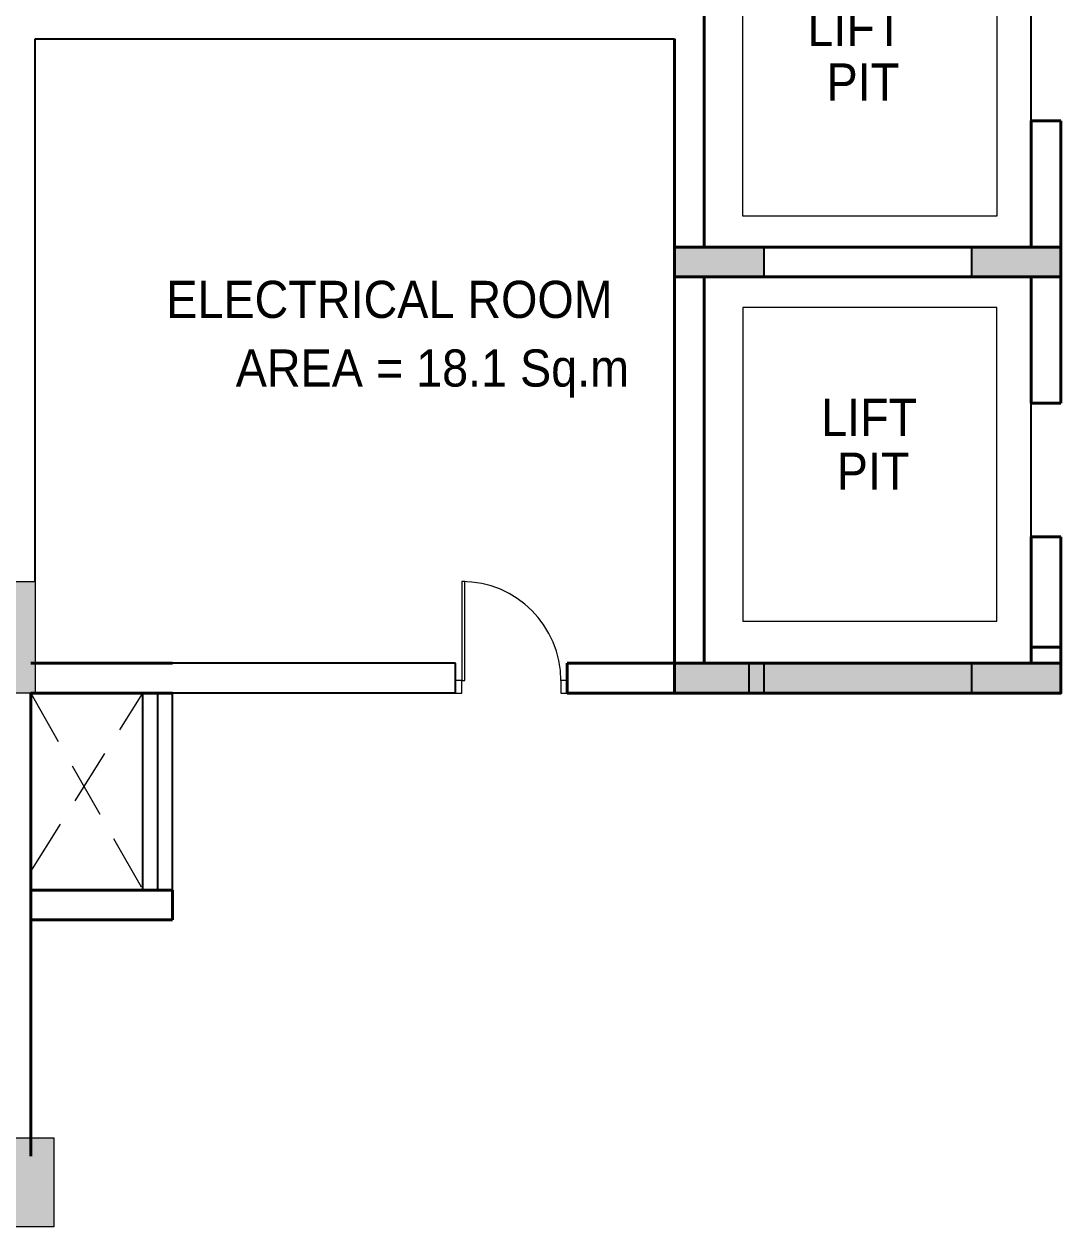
# Model space of a CAD drawing. Header units: inches. Extents: x 150067 to 167379, y -92057 to -49035.
# Drawn here: x 159503 to 160200, y -64405 to -63596 of the extents above; entities that cross this region are included whole.
import ezdxf

# ---------------------------------------------------------------- set-up
doc = ezdxf.new("R2010")
doc.units = ezdxf.units.IN
doc.header["$LTSCALE"] = 0.1
doc.header["$MEASUREMENT"] = 0
doc.linetypes.add('HIDDEN', pattern=[0.375, 0.25, -0.125])
for name, color, linetype, lineweight in [('COR HA', 40, 'Continuous', 18), ('DOOR', 10, 'Continuous', 15), ('HAT', 253, 'Continuous', 25), ('Layer4', 10, 'Continuous', 25), ('thin ha', 253, 'Continuous', 5), ('wall', 6, 'Continuous', 40), ('win', 102, 'Continuous', 20)]:
    doc.layers.add(name, color=color, linetype=linetype, lineweight=lineweight)
doc.layers.add('Layer1', color=7, linetype='Continuous')
doc.layers.add('TEXT', color=7, linetype='Continuous')
doc.styles.add('DUTCH', font='arial.ttf')

# ---------------------------------------------------------------- blocks, each defined once
blk = doc.blocks.new('col')
at = {"layer": 'Layer4', "linetype": 'Continuous', "ltscale": 0.1}
blk.add_hatch(color=256, dxfattribs=at).paths.add_polyline_path([(3474.8156, -1756.1987), (3474.8156, -1755.9987), (3475.4156, -1755.9987), (3475.4156, -1756.1987)])
blk.add_lwpolyline([(3474.8156, -1756.1987), (3474.8156, -1755.9987), (3475.4156, -1755.9987), (3475.4156, -1756.1987)], close=True, dxfattribs=at)
blk = doc.blocks.new('yttu')
at = {"layer": 'thin ha', "linetype": 'Continuous', "lineweight": 20, "ltscale": 0.1}
blk.add_hatch(color=2, dxfattribs=at).paths.add_polyline_path([(-6879.5797, -1156.3691), (-6878.8297, -1156.3691), (-6878.8297, -1156.9691), (-6879.5797, -1156.9691)])
at = {"layer": 'thin ha', "color": 2, "linetype": 'Continuous', "lineweight": 20, "ltscale": 0.1}
blk.add_lwpolyline([(-6879.5797, -1156.3691), (-6878.8297, -1156.3691), (-6878.8297, -1156.9691), (-6879.5797, -1156.9691)], close=True, dxfattribs=at)
blk = doc.blocks.new('A$C764D24B9')
at = {"layer": 'DOOR'}
for points in [[(0.056, 0.111), (0.083, 0.111), (0.083, 1), (0.056, 1)], [(0, 0), (0.056, 0), (0.056, 0.111), (0, 0.111)], [(0.944, 0), (1, 0), (1, 0.111), (0.944, 0.111)]]:
    blk.add_lwpolyline(points, close=True, dxfattribs=at)
blk.add_arc((0.056, 0.111), 0.889, 0, 90, dxfattribs=at)

msp = doc.modelspace()

# ---------------------------------------------------------------- hatches: boundary and pattern name
at = {"layer": 'thin ha', "linetype": 'Continuous', "lineweight": 20, "ltscale": 0.1}
for points in [[(160000.32, -63745.67), (160000.32, -63765.67), (159940.32, -63765.67), (159940.32, -63745.67)], [(160200.32, -63745.67), (160200.32, -63765.67), (160140.32, -63765.67), (160140.32, -63745.67)], [(159475.09, -63970.67), (159510.09, -63970.67), (159510.09, -64045.67), (159475.09, -64045.67)], [(160000.32, -64025.67), (160000.32, -64045.67), (159940.32, -64045.67), (159940.32, -64025.67)], [(160200.32, -64025.67), (160200.32, -64045.67), (160140.32, -64045.67), (160140.32, -64025.67)]]:
    msp.add_hatch(color=2, dxfattribs=at).paths.add_polyline_path(points)
at = {"layer": 'wall', "linetype": 'Continuous', "ltscale": 0.1}
msp.add_hatch(color=4, dxfattribs=at).paths.add_polyline_path([(160200.36, -64025.67), (159940.36, -64025.67), (159940.36, -64045.67), (160200.36, -64045.67)])
msp.add_hatch(color=4, dxfattribs=at).paths.add_polyline_path([(160200.36, -64025.67), (159940.36, -64025.67), (159940.36, -64045.67), (160200.36, -64045.67)])
msp.add_hatch(color=4, dxfattribs=at).paths.add_polyline_path([(160200.36, -64025.67), (159940.36, -64025.67), (159940.36, -64045.67), (160200.36, -64045.67)])
msp.add_hatch(color=4, dxfattribs=at).paths.add_polyline_path([(160200.36, -64025.67), (159940.36, -64025.67), (159940.36, -64045.67), (160200.36, -64045.67)])

# ---------------------------------------------------------------- linework, layer by layer
at = {"layer": 'COR HA', "linetype": 'Continuous', "lineweight": 25, "ltscale": 0.1, "elevation": 23680.86}
for points in [[(160180.36, -63660.67), (160180.36, -63570.67)], [(160180.36, -63940.67), (160180.36, -63850.67)]]:
    msp.add_lwpolyline(points, dxfattribs=at)
at = {"layer": 'DOOR', "linetype": 'HIDDEN', "ltscale": 1500}
for p, q in [((159507.09, -64045.7, 23680.86), (159582.59, -64178.2, 23680.86)), ((159507.09, -64165.7, 23680.86), (159582.59, -64045.7, 23680.86))]:
    msp.add_line(p, q, dxfattribs=at)
at = {"layer": 'HAT', "color": 5, "linetype": 'Continuous', "ltscale": 0.1}
for p, q in [((159582.59, -64178.2, 23680.86), (159582.59, -64045.7, 23680.86)), ((159592.59, -64178.2, 23680.86), (159592.59, -64045.7, 23680.86)), ((159602.59, -64178.2, 23680.86), (159602.59, -64045.7, 23680.86))]:
    msp.add_line(p, q, dxfattribs=at)
at = {"layer": 'Layer1', "color": 6, "linetype": 'Continuous', "ltscale": 0.1}
for p, q in [((159510.09, -63970.67, 23680.86), (159510.09, -63605.67, 23670.62)), ((159510.09, -63605.67, 23670.06), (159940.36, -63605.67, 23680.86)), ((159792.99, -64025.67, 23680.86), (159510.09, -64025.67, 23680.86)), ((159792.99, -64045.67, 23680.86), (159792.99, -64025.67, 23680.86)), ((159510.09, -64045.67, 23680.86), (159507.09, -64045.67, 23680.86)), ((159792.99, -64045.67, 23680.86), (159602.59, -64045.7, 23680.86))]:
    msp.add_line(p, q, dxfattribs=at)
at = {"layer": 'Layer4', "linetype": 'Continuous', "ltscale": 0.1}
msp.add_line((159940.36, -63765.67, 23680.86), (159940.36, -63745.67, 23680.86), dxfattribs=at)
msp.add_line((159940.36, -63765.67, 23680.86), (159940.36, -63745.67, 23680.86), dxfattribs=at)
at = {"layer": 'Layer4', "linetype": 'Continuous', "ltscale": 0.1, "elevation": 23680.86}
msp.add_lwpolyline([(159990.36, -64025.67), (159990.36, -64045.67)], dxfattribs=at)
msp.add_lwpolyline([(159990.36, -64025.67), (159990.36, -64045.67)], dxfattribs=at)
msp.add_lwpolyline([(159990.36, -64025.67), (159990.36, -64045.67)], dxfattribs=at)
msp.add_lwpolyline([(159990.36, -64025.67), (159990.36, -64045.67)], dxfattribs=at)
at = {"layer": 'thin ha', "color": 2, "linetype": 'Continuous', "lineweight": 20, "ltscale": 0.1}
for points, elevation in [([(160000.32, -63745.67), (160000.32, -63765.67), (159940.32, -63765.67), (159940.32, -63745.67)], 23691.67), ([(160200.32, -63745.67), (160200.32, -63765.67), (160140.32, -63765.67), (160140.32, -63745.67)], 23691.67), ([(159475.09, -63970.67), (159510.09, -63970.67), (159510.09, -64045.67), (159475.09, -64045.67)], 23680.86), ([(160000.32, -64025.67), (160000.32, -64045.67), (159940.32, -64045.67), (159940.32, -64025.67)], 23691.67), ([(160200.32, -64025.67), (160200.32, -64045.67), (160140.32, -64045.67), (160140.32, -64025.67)], 23691.67)]:
    msp.add_lwpolyline(points, close=True, dxfattribs=dict(at, elevation=elevation))
at = {"layer": 'wall', "linetype": 'Continuous', "ltscale": 0.1}
for p, q in [((159940.36, -63705.67, 23680.86), (159940.36, -63605.67, 23680.86)), ((159940.36, -63705.67, 23680.86), (159940.36, -63605.67, 23680.86)), ((160180.36, -63660.67, 23680.86), (160200.36, -63660.67, 23680.86)), ((160180.36, -63660.67, 23680.86), (160200.36, -63660.67, 23680.86)), ((160200.36, -63660.67, 23680.86), (160200.36, -63705.67, 23680.86)), ((160200.36, -63660.67, 23680.86), (160200.36, -63705.67, 23680.86)), ((159940.36, -63745.67, 23680.86), (160200.36, -63745.67, 23680.86)), ((159940.36, -63985.67, 23680.86), (159940.36, -63745.67, 23680.86)), ((159940.36, -63745.67, 23680.86), (160200.36, -63745.67, 23680.86)), ((159940.36, -63985.67, 23680.86), (159940.36, -63745.67, 23680.86)), ((160180.36, -63745.67, 23680.86), (159960.36, -63745.67, 23680.86)), ((160180.36, -63745.67, 23680.86), (159960.36, -63745.67, 23680.86)), ((160200.36, -63745.67, 23680.86), (160200.36, -63825.67, 23680.86)), ((160200.36, -63745.67, 23680.86), (160200.36, -63825.67, 23680.86)), ((160200.36, -63745.67, 23680.86), (160200.36, -63825.67, 23680.86)), ((160200.36, -63745.67, 23680.86), (160200.36, -63825.67, 23680.86)), ((160200.36, -63765.67, 23680.86), (159940.36, -63765.67, 23680.86)), ((160200.36, -63765.67, 23680.86), (159940.36, -63765.67, 23680.86)), ((159960.36, -63765.67, 23680.86), (160180.36, -63765.67, 23680.86)), ((159960.36, -63765.67, 23680.86), (160180.36, -63765.67, 23680.86)), ((160180.36, -63765.67, 23680.86), (160180.36, -63850.67, 23680.86)), ((160180.36, -63765.67, 23680.86), (160180.36, -63850.67, 23680.86)), ((160200.36, -63825.67, 23680.86), (160200.36, -63850.67, 23680.86)), ((160200.36, -63825.67, 23680.86), (160200.36, -63850.67, 23680.86)), ((160180.36, -63850.67, 23680.86), (160200.36, -63850.67, 23680.86)), ((160180.36, -63850.67, 23680.86), (160200.36, -63850.67, 23680.86)), ((160180.36, -63940.67, 23680.86), (160200.36, -63940.67, 23680.86)), ((160180.36, -63940.67, 23680.86), (160200.36, -63940.67, 23680.86)), ((160200.36, -63940.67, 23680.86), (160200.36, -63985.67, 23680.86)), ((160200.36, -63940.67, 23680.86), (160200.36, -63985.67, 23680.86)), ((160180.36, -64014.88, 23680.86), (160200.36, -64014.88, 23680.86)), ((160180.36, -64014.88, 23680.86), (160200.36, -64014.88, 23680.86)), ((159602.59, -64025.7, 23680.86), (159507.09, -64025.7, 23680.86)), ((160180.36, -64025.67, 23680.86), (159960.36, -64025.67, 23680.86)), ((160180.36, -64025.67, 23680.86), (159960.36, -64025.67, 23680.86)), ((159507.09, -64045.67, 23680.86), (159507.09, -64357.34, 23680.86)), ((159507.09, -64045.67, 23680.86), (159507.09, -64357.34, 23680.86)), ((159582.59, -64045.7, 23680.86), (159507.09, -64045.7, 23680.86)), ((159582.59, -64045.7, 23680.86), (159602.59, -64045.7, 23680.86)), ((160200.36, -64045.67, 23680.86), (159940.36, -64045.67, 23680.86)), ((160200.36, -64045.67, 23680.86), (159940.36, -64045.67, 23680.86)), ((159507.09, -64178.2, 23680.86), (159582.59, -64178.2, 23680.86)), ((159582.59, -64178.2, 23680.86), (159602.59, -64178.2, 23680.86)), ((159602.59, -64198.2, 23680.86), (159602.59, -64178.2, 23680.86)), ((159507.09, -64198.2, 23680.86), (159602.59, -64198.2, 23680.86))]:
    msp.add_line(p, q, dxfattribs=at)
at = {"layer": 'wall', "color": 6, "linetype": 'Continuous', "ltscale": 0.1}
for p, q in [((159867.99, -64045.67, 23680.86), (159867.99, -64025.67, 23680.86)), ((159867.99, -64025.67, 23680.86), (159892.99, -64025.67, 23680.86)), ((159892.99, -64045.67, 23680.86), (159867.99, -64045.67, 23680.86))]:
    msp.add_line(p, q, dxfattribs=at)
at = {"layer": 'wall', "linetype": 'Continuous', "ltscale": 0.1, "elevation": 23680.86}
for points in [[(159960.36, -63485.67), (159960.36, -63745.67), (160180.36, -63745.67), (160180.36, -63660.67)], [(159960.36, -63485.67), (159960.36, -63745.67), (160180.36, -63745.67), (160180.36, -63660.67)], [(160200.36, -63660.67), (160200.36, -63765.67), (159940.36, -63765.67), (159940.36, -63605.67)], [(160200.36, -63660.67), (160200.36, -63765.67), (159940.36, -63765.67), (159940.36, -63605.67)], [(160200.36, -63940.67), (160200.36, -64045.67), (159940.36, -64045.67), (159940.36, -63745.67)], [(160200.36, -63940.67), (160200.36, -64045.67), (159940.36, -64045.67), (159940.36, -63745.67)], [(159960.36, -63765.67), (159960.36, -64025.67), (160180.36, -64025.67), (160180.36, -63940.67)], [(159960.36, -63765.67), (159960.36, -64025.67), (160180.36, -64025.67), (160180.36, -63940.67)], [(160138.31, -64025.67), (159892.99, -64025.67)], [(160138.31, -64025.67), (159892.99, -64025.67)], [(160138.31, -64025.67), (159892.99, -64025.67)], [(160138.31, -64025.67), (159892.99, -64025.67)], [(160138.31, -64045.67), (159892.99, -64045.67)], [(160138.31, -64045.67), (159892.99, -64045.67)]]:
    msp.add_lwpolyline(points, dxfattribs=at)
msp.add_lwpolyline([(160200.36, -64025.67), (159940.36, -64025.67), (159940.36, -64045.67), (160200.36, -64045.67)], close=True, dxfattribs=at)
msp.add_lwpolyline([(160200.36, -64025.67), (159940.36, -64025.67), (159940.36, -64045.67), (160200.36, -64045.67)], close=True, dxfattribs=at)
at = {"layer": 'win', "color": 4, "linetype": 'Continuous', "lineweight": 20, "ltscale": 0.1, "elevation": 23680.86}
for points in [[(159986.24, -63513.94), (160157.12, -63513.94), (160157.12, -63724.95), (159986.24, -63724.95)], [(159986.24, -63997.41), (160157.12, -63997.41), (160157.12, -63786.4), (159986.24, -63786.4)]]:
    msp.add_lwpolyline(points, close=True, dxfattribs=at)

# ---------------------------------------------------------------- block references
at = {"layer": 'Layer4', "linetype": 'Continuous', "xscale": 100, "yscale": 100, "zscale": 100, "rotation": 180}
for p in [(507481.92, -239365.54, 23680.86), (507481.92, -239365.54, 23680.86), (507681.92, -239365.54, 23680.86), (507681.92, -239365.54, 23680.86), (507481.92, -239645.54, 23680.86), (507481.92, -239645.54, 23680.86), (507681.92, -239645.54, 23680.86), (507681.92, -239645.54, 23680.86)]:
    msp.add_blockref('col', p, dxfattribs=at)
at = {"layer": 'thin ha', "color": 2, "linetype": 'Continuous', "lineweight": 20, "xscale": 100, "yscale": 100, "zscale": 100}
msp.add_blockref('yttu', (847405.56, 51292.07, 23680.86), dxfattribs=at)
at = {"layer": 'wall', "linetype": 'Continuous', "ltscale": 0.1, "extrusion": (0, 0, -1), "xscale": -75.00000000116415, "yscale": 75.0000000010914, "zscale": -75.00000000116415}
msp.add_blockref('A$C764D24B9', (-159792.99, -64045.67, -23680.86), dxfattribs=at)

# ---------------------------------------------------------------- texts
at = {"layer": 'TEXT', "style": 'DUTCH', "width": 0.9}
for s, p in [('LIFT', (160029.74, -63610.41, 23680.86)), ('PIT', (160042.65, -63647.14, 23680.86)), ('ELECTRICAL ROOM', (159598.32, -63793.38, 23680.86)), ('AREA = 18.1 Sq.m', (159645.06, -63839.55, 23680.86)), ('LIFT', (160038.97, -63872.78, 23680.86)), ('PIT', (160049.5, -63908.99, 23680.86))]:
    msp.add_text(s, height=25, dxfattribs=at).set_placement(p)

doc.saveas('drawing.dxf')
